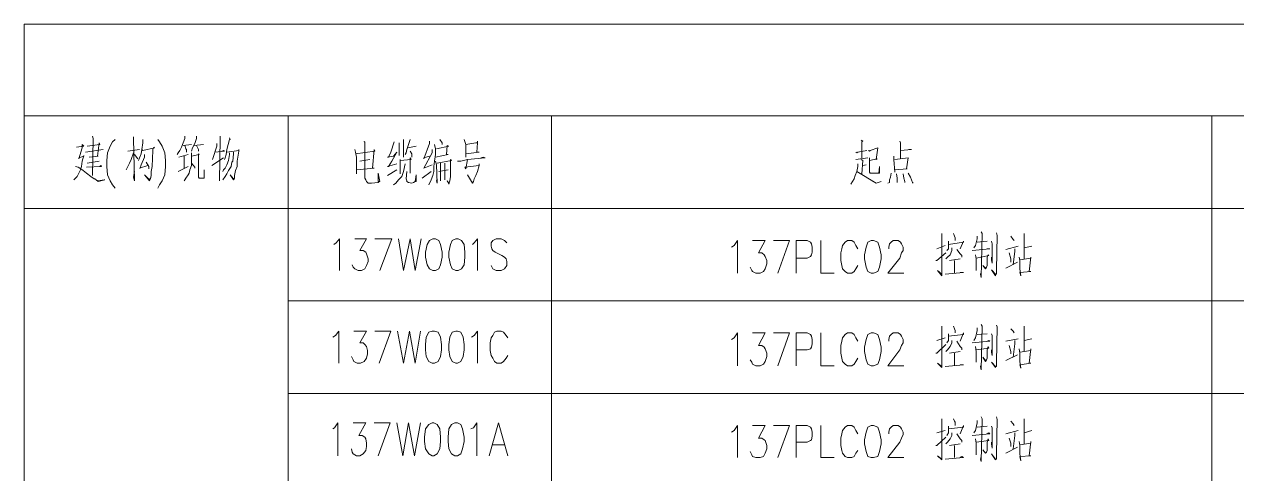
# Model space of a CAD drawing. Header units: millimetres. Extents: x 201 to 11482, y -7821 to 251.
# Drawn here: x 3233.6 to 3325.2, y -5500.9 to -5467 of the extents above; entities that cross this region are included whole.
import ezdxf

# ---------------------------------------------------------------- set-up
doc = ezdxf.new("R2010")
doc.units = ezdxf.units.MM

msp = doc.modelspace()

# ---------------------------------------------------------------- linework, layer by layer
at = {"color": 0, "lineweight": 18}
for points in [[(3542.416, -5473.913), (3542.416, -5466.991), (3233.615, -5466.991), (3233.615, -5473.913), (3542.416, -5473.913)], [(3233.615, -5473.913), (3233.615, -5480.898), (3253.554, -5480.898), (3253.554, -5473.913)], [(3253.554, -5480.898), (3273.43, -5480.898), (3273.43, -5473.913)], [(3273.43, -5480.898), (3323.277, -5480.898), (3323.277, -5473.913)], [(3323.277, -5480.898), (3383.031, -5480.898), (3383.031, -5473.913)], [(3238.759, -5475.437), (3238.822, -5475.627), (3238.759, -5478.421), (3238.759, -5478.231), (3238.759, -5477.977)], [(3241.87, -5475.5), (3241.87, -5475.627), (3241.934, -5478.802), (3241.87, -5478.548), (3241.934, -5478.104)], [(3245.744, -5475.437), (3245.744, -5475.627), (3245.49, -5476.262), (3245.363, -5476.516), (3245.236, -5476.707), (3245.172, -5476.834)], [(3246.633, -5475.437), (3246.633, -5475.627), (3246.506, -5476.008), (3246.315, -5476.326), (3246.252, -5476.58)], [(3248.411, -5475.437), (3248.411, -5475.627), (3248.347, -5478.802), (3248.347, -5478.612), (3248.347, -5478.421)], [(3249.109, -5475.564), (3249.173, -5475.691), (3249.109, -5475.691), (3248.919, -5476.453), (3248.855, -5476.834), (3248.792, -5477.088), (3248.728, -5477.215)], [(3237.552, -5476.262), (3238.124, -5476.199), (3237.997, -5476.072), (3237.997, -5476.326), (3237.743, -5477.151), (3237.743, -5477.088), (3238.124, -5476.961), (3238.124, -5476.897), (3237.997, -5477.342), (3237.933, -5477.723), (3237.87, -5477.977), (3237.743, -5478.231), (3237.616, -5478.485), (3237.425, -5478.675), (3237.362, -5478.739)], [(3238.251, -5476.643), (3239.584, -5476.453)], [(3238.378, -5476.199), (3239.33, -5476.072), (3239.267, -5475.945), (3239.14, -5476.961), (3239.203, -5476.961), (3238.505, -5477.024)], [(3240.473, -5475.691), (3240.283, -5475.881), (3240.092, -5476.199), (3239.902, -5476.707), (3239.838, -5477.278), (3239.838, -5477.723), (3239.902, -5478.358), (3240.092, -5478.802), (3240.283, -5479.12), (3240.473, -5479.374)], [(3241.426, -5476.58), (3242.315, -5476.453)], [(3242.569, -5475.691), (3242.569, -5475.945), (3242.505, -5476.453), (3242.442, -5476.77), (3242.315, -5477.088), (3242.251, -5477.278)], [(3242.505, -5476.453), (3242.569, -5476.516), (3243.458, -5476.326), (3243.394, -5476.262), (3243.331, -5476.453), (3243.331, -5476.516), (3243.267, -5477.723), (3243.267, -5477.723), (3243.204, -5478.104), (3243.204, -5478.421), (3243.14, -5478.675), (3243.077, -5478.802), (3242.696, -5478.358), (3243.077, -5478.739), (3243.14, -5478.612)], [(3243.712, -5475.691), (3243.839, -5475.881), (3244.029, -5476.199), (3244.22, -5476.707), (3244.283, -5477.278), (3244.283, -5477.723), (3244.22, -5478.358), (3244.029, -5478.802), (3243.839, -5479.12), (3243.712, -5479.374)], [(3245.617, -5476.135), (3246.252, -5476.072)], [(3245.744, -5476.135), (3245.807, -5476.389), (3245.871, -5476.453), (3245.871, -5476.643)], [(3246.442, -5476.135), (3247.141, -5476.072)], [(3246.633, -5476.135), (3246.76, -5476.453), (3246.76, -5476.58)], [(3248.157, -5476.008), (3248.157, -5476.199), (3248.03, -5476.58), (3247.966, -5476.834), (3247.839, -5477.215)], [(3248.03, -5476.643), (3248.728, -5476.58), (3248.665, -5476.516), (3248.538, -5476.58)], [(3248.919, -5476.643), (3249.808, -5476.516), (3249.808, -5476.453), (3249.808, -5476.58), (3249.681, -5477.342), (3249.681, -5477.723), (3249.554, -5478.04), (3249.49, -5478.421), (3249.49, -5478.612), (3249.427, -5478.739), (3249.173, -5478.358), (3249.427, -5478.675), (3249.49, -5478.612)], [(3258.571, -5476.453), (3258.634, -5476.643), (3258.698, -5477.024), (3258.698, -5477.659), (3258.698, -5477.723), (3258.698, -5478.294), (3258.698, -5477.977), (3260.031, -5477.85), (3259.904, -5477.85), (3260.031, -5476.453), (3260.095, -5476.58), (3258.634, -5476.77)], [(3259.269, -5475.818), (3259.333, -5475.945), (3259.333, -5475.881), (3259.333, -5476.58), (3259.333, -5477.85), (3259.333, -5478.358), (3259.333, -5478.612), (3259.396, -5478.739), (3259.46, -5478.866), (3259.587, -5478.993), (3259.841, -5478.993), (3260.349, -5478.929), (3260.412, -5478.866), (3260.476, -5478.866), (3260.349, -5478.231), (3260.349, -5478.866)], [(3261.555, -5475.881), (3261.301, -5476.643), (3261.111, -5477.024), (3261.047, -5477.024), (3261.492, -5476.961), (3261.746, -5476.643), (3261.365, -5477.342), (3261.111, -5477.723), (3261.047, -5477.723), (3261.746, -5477.532)], [(3261.936, -5475.945), (3261.936, -5476.897)], [(3262.254, -5475.691), (3262.254, -5477.024)], [(3262.762, -5475.691), (3262.635, -5476.072), (3262.508, -5476.453), (3262.444, -5476.707), (3262.381, -5476.834)], [(3262.571, -5476.326), (3263.206, -5476.199)], [(3262.762, -5476.58), (3262.889, -5476.77), (3262.889, -5477.024)], [(3264.222, -5475.818), (3264.222, -5476.008), (3263.778, -5477.151), (3263.778, -5477.088), (3264.222, -5476.961)], [(3264.413, -5476.453), (3264.413, -5476.707), (3263.778, -5477.85), (3263.778, -5477.85), (3264.413, -5477.596)], [(3264.603, -5476.072), (3264.667, -5476.389), (3264.667, -5476.834), (3264.603, -5477.342), (3264.54, -5477.723), (3264.54, -5478.104), (3264.476, -5478.421), (3264.349, -5478.739), (3264.159, -5479.12)], [(3264.73, -5476.389), (3265.683, -5476.199), (3265.556, -5476.135), (3265.492, -5476.834), (3265.619, -5476.834), (3264.667, -5477.024)], [(3264.984, -5475.691), (3265.175, -5475.945), (3265.175, -5476.072)], [(3266.826, -5475.691), (3266.953, -5476.072), (3266.953, -5477.024), (3266.953, -5476.77), (3267.969, -5476.643), (3267.778, -5476.643), (3267.842, -5475.945), (3267.842, -5475.818), (3267.842, -5475.945), (3267.715, -5475.945), (3266.953, -5476.072)], [(3296.417, -5476.643), (3296.48, -5476.707), (3296.544, -5476.643), (3297.242, -5476.516)], [(3296.798, -5475.754), (3296.925, -5475.818), (3296.861, -5475.881), (3296.861, -5477.088)], [(3297.369, -5476.516), (3297.433, -5476.58), (3297.496, -5476.516), (3298.068, -5476.326), (3298.068, -5476.326), (3297.941, -5477.215), (3298.004, -5477.151), (3297.433, -5477.278), (3297.433, -5477.088), (3297.433, -5477.532), (3297.433, -5477.786), (3297.433, -5477.977), (3297.433, -5478.104), (3297.433, -5478.167), (3297.496, -5478.231), (3297.56, -5478.231), (3297.75, -5478.231), (3298.068, -5478.231), (3298.131, -5478.231), (3298.195, -5478.231), (3298.195, -5477.723), (3298.131, -5478.231)], [(3299.719, -5475.818), (3299.782, -5475.945), (3299.782, -5477.151)], [(3299.782, -5476.516), (3300.608, -5476.453), (3300.544, -5476.453), (3300.417, -5476.453)], [(3238.378, -5477.469), (3239.267, -5477.342)], [(3241.87, -5476.707), (3241.68, -5477.215), (3241.553, -5477.469), (3241.426, -5477.723), (3241.299, -5477.977)], [(3241.934, -5476.834), (3242.188, -5477.151)], [(3242.696, -5476.834), (3242.696, -5477.024), (3242.442, -5477.596), (3242.378, -5477.85), (3242.315, -5477.85), (3242.95, -5477.659)], [(3242.823, -5477.405), (3243.013, -5477.723), (3243.013, -5477.913)], [(3245.299, -5477.024), (3245.998, -5476.834)], [(3246.252, -5476.707), (3246.252, -5476.961), (3246.252, -5477.342), (3246.252, -5477.659), (3246.125, -5477.977), (3246.061, -5478.231), (3245.998, -5478.358), (3245.807, -5478.612), (3245.744, -5478.739), (3245.68, -5478.802)], [(3245.68, -5476.961), (3245.68, -5477.85)], [(3246.252, -5476.961), (3246.823, -5476.834), (3246.76, -5476.77), (3246.76, -5476.961), (3246.76, -5478.231), (3246.76, -5478.421), (3246.76, -5478.548), (3246.823, -5478.612), (3246.887, -5478.612), (3247.204, -5478.612), (3247.204, -5478.548), (3247.204, -5477.977), (3247.204, -5478.548)], [(3246.252, -5477.469), (3246.506, -5477.786), (3246.506, -5477.85)], [(3247.776, -5477.659), (3248.665, -5477.088)], [(3249.427, -5476.643), (3249.427, -5476.77), (3249.363, -5477.342), (3249.3, -5477.405), (3249.236, -5477.723), (3249.046, -5478.04), (3248.919, -5478.294), (3248.792, -5478.485), (3248.601, -5478.739)], [(3249.109, -5476.707), (3249.109, -5476.834), (3249.046, -5477.278), (3248.919, -5477.596), (3248.792, -5477.85), (3248.665, -5477.977), (3248.601, -5478.104)], [(3258.952, -5477.342), (3259.714, -5477.215)], [(3262, -5477.278), (3262.825, -5477.215), (3262.762, -5477.088), (3262.762, -5478.231)], [(3262, -5477.215), (3262, -5477.342), (3262, -5477.913), (3262, -5477.977), (3262, -5478.294)], [(3264.667, -5477.342), (3264.73, -5477.596), (3264.73, -5477.596), (3264.794, -5478.993), (3264.73, -5478.802), (3264.794, -5478.675)], [(3264.794, -5477.469), (3265.873, -5477.278), (3265.81, -5477.215), (3265.81, -5477.342), (3265.81, -5478.04), (3265.81, -5478.485), (3265.746, -5478.802), (3265.683, -5479.056), (3265.556, -5478.802), (3265.683, -5478.993)], [(3265.048, -5477.469), (3265.048, -5478.802)], [(3265.365, -5477.469), (3265.365, -5478.739)], [(3266.318, -5477.342), (3266.572, -5477.342), (3267.08, -5477.215), (3268.413, -5477.088), (3268.286, -5477.024), (3268.096, -5477.088)], [(3267.08, -5477.215), (3266.953, -5477.913), (3266.889, -5477.786), (3267.969, -5477.659), (3267.969, -5477.532), (3267.969, -5477.659), (3267.842, -5478.104), (3267.715, -5478.421), (3267.588, -5478.675), (3267.524, -5478.866), (3267.461, -5478.993), (3267.461, -5478.993), (3267.08, -5478.358), (3267.461, -5478.993)], [(3296.417, -5477.215), (3297.306, -5477.088)], [(3296.798, -5477.215), (3296.925, -5477.278), (3296.861, -5478.294)], [(3299.274, -5476.961), (3299.274, -5476.961), (3299.274, -5477.215), (3299.338, -5478.167), (3299.338, -5477.977), (3300.29, -5477.913), (3300.227, -5477.913), (3300.354, -5477.088), (3300.354, -5477.088), (3299.338, -5477.215)], [(3237.489, -5477.723), (3237.679, -5477.786), (3237.806, -5477.85), (3238.06, -5478.04), (3238.314, -5478.231), (3238.632, -5478.485), (3238.886, -5478.675), (3238.949, -5478.675), (3239.203, -5478.866), (3239.711, -5478.739), (3239.648, -5478.739), (3239.203, -5478.802), (3239.013, -5478.739)], [(3238.314, -5477.786), (3239.457, -5477.723), (3239.394, -5477.659), (3239.33, -5477.723)], [(3245.236, -5478.104), (3245.998, -5477.723)], [(3261.047, -5478.421), (3261.746, -5477.977)], [(3262.381, -5477.532), (3262.254, -5478.104), (3262.127, -5478.485), (3261.873, -5478.739), (3261.682, -5478.993), (3261.492, -5479.12)], [(3262.508, -5478.104), (3262.444, -5478.675), (3262.508, -5478.802), (3262.508, -5478.866), (3262.635, -5478.929), (3262.889, -5478.993), (3263.016, -5478.929), (3263.143, -5478.866), (3263.206, -5478.866), (3263.206, -5478.358), (3263.143, -5478.866)], [(3264.349, -5478.104), (3263.651, -5478.612)], [(3264.921, -5478.104), (3265.619, -5477.977)], [(3296.544, -5477.532), (3296.544, -5477.723), (3296.48, -5478.104), (3296.353, -5478.421), (3296.29, -5478.675), (3296.163, -5478.866), (3296.036, -5479.056)], [(3296.48, -5478.104), (3297.941, -5478.993), (3298.322, -5478.866), (3297.941, -5478.993), (3297.687, -5478.866)], [(3296.925, -5477.659), (3297.179, -5477.596)], [(3299.084, -5478.231), (3299.02, -5478.548), (3298.957, -5478.739), (3298.957, -5478.929), (3298.83, -5478.993)], [(3299.465, -5478.294), (3299.528, -5478.612), (3299.528, -5478.802), (3299.528, -5478.929)], [(3299.973, -5478.294), (3300.036, -5478.612), (3300.1, -5478.866), (3300.1, -5478.929)], [(3300.354, -5478.231), (3300.544, -5478.548), (3300.608, -5478.739), (3300.671, -5478.929), (3300.735, -5478.993)], [(3233.615, -5480.898), (3233.615, -5487.883)], [(3253.554, -5480.898), (3253.554, -5487.883), (3273.43, -5487.883), (3273.43, -5480.898)], [(3273.43, -5487.883), (3323.277, -5487.883), (3323.277, -5480.898)], [(3323.277, -5487.883), (3383.031, -5487.883), (3383.031, -5480.898)], [(3302.894, -5482.803), (3302.894, -5482.93), (3302.894, -5485.787), (3302.894, -5485.914), (3302.894, -5485.978), (3302.576, -5485.597), (3302.894, -5485.851)], [(3303.783, -5482.803), (3303.846, -5482.993), (3303.91, -5483.12), (3303.91, -5483.184), (3303.91, -5483.311)], [(3305.561, -5482.993), (3305.561, -5483.184), (3305.434, -5483.692), (3305.307, -5483.882)], [(3305.878, -5482.676), (3305.942, -5482.803), (3305.878, -5486.105), (3305.815, -5485.851), (3305.878, -5485.724)], [(3307.021, -5482.739), (3307.085, -5482.93), (3307.021, -5485.533), (3307.021, -5485.724), (3307.021, -5485.851), (3306.958, -5485.851), (3306.958, -5485.978), (3306.64, -5485.533), (3306.958, -5485.851)], [(3308.101, -5482.993), (3308.291, -5483.247), (3308.355, -5483.311)], [(3309.117, -5482.803), (3309.117, -5482.93), (3309.117, -5484.708)], [(3256.983, -5483.628), (3257.174, -5483.501), (3257.428, -5483.184), (3257.428, -5485.597)], [(3258.571, -5483.184), (3259.46, -5483.184), (3258.952, -5484.073), (3259.206, -5484.073), (3259.396, -5484.2), (3259.46, -5484.327), (3259.587, -5484.708), (3259.587, -5484.898), (3259.46, -5485.216), (3259.333, -5485.47), (3259.079, -5485.597), (3258.825, -5485.597), (3258.571, -5485.47), (3258.444, -5485.343), (3258.38, -5485.152)], [(3260.095, -5483.184), (3261.365, -5483.184), (3260.476, -5485.597)], [(3261.873, -5483.184), (3262.254, -5485.597), (3262.762, -5483.184), (3263.143, -5485.597), (3263.587, -5483.184)], [(3264.476, -5483.184), (3264.222, -5483.311), (3264.032, -5483.628), (3263.905, -5484.2), (3263.905, -5484.581), (3264.032, -5485.152), (3264.222, -5485.47), (3264.476, -5485.597), (3264.667, -5485.597), (3264.921, -5485.47), (3265.048, -5485.152), (3265.175, -5484.581), (3265.175, -5484.2), (3265.048, -5483.628), (3264.921, -5483.311), (3264.667, -5483.184), (3264.476, -5483.184)], [(3266.191, -5483.184), (3265.937, -5483.311), (3265.81, -5483.628), (3265.683, -5484.2), (3265.683, -5484.581), (3265.81, -5485.152), (3265.937, -5485.47), (3266.191, -5485.597), (3266.381, -5485.597), (3266.635, -5485.47), (3266.826, -5485.152), (3266.889, -5484.581), (3266.889, -5484.2), (3266.826, -5483.628), (3266.635, -5483.311), (3266.381, -5483.184), (3266.191, -5483.184)], [(3267.461, -5483.628), (3267.588, -5483.501), (3267.842, -5483.184), (3267.842, -5485.597)], [(3270.064, -5483.501), (3269.874, -5483.311), (3269.62, -5483.184), (3269.239, -5483.184), (3268.985, -5483.311), (3268.858, -5483.501), (3268.858, -5483.755), (3268.921, -5483.946), (3268.985, -5484.073), (3269.175, -5484.2), (3269.683, -5484.454), (3269.874, -5484.581), (3270.001, -5484.708), (3270.064, -5484.898), (3270.064, -5485.216), (3269.874, -5485.47), (3269.62, -5485.597), (3269.239, -5485.597), (3268.985, -5485.47), (3268.858, -5485.216)], [(3287.019, -5483.819), (3287.209, -5483.692), (3287.463, -5483.311), (3287.463, -5485.787)], [(3288.606, -5483.311), (3289.559, -5483.311), (3289.051, -5484.263), (3289.305, -5484.263), (3289.495, -5484.39), (3289.559, -5484.517), (3289.686, -5484.835), (3289.686, -5485.089), (3289.559, -5485.47), (3289.432, -5485.66), (3289.178, -5485.787), (3288.86, -5485.787), (3288.606, -5485.66), (3288.543, -5485.597), (3288.416, -5485.343)], [(3290.194, -5483.311), (3291.4, -5483.311), (3290.511, -5485.787)], [(3291.908, -5485.787), (3291.908, -5483.311), (3292.734, -5483.311), (3292.988, -5483.438), (3293.051, -5483.565), (3293.115, -5483.819), (3293.115, -5484.2), (3293.051, -5484.39), (3292.988, -5484.517), (3292.734, -5484.644), (3291.908, -5484.644)], [(3293.75, -5483.311), (3293.75, -5485.787), (3294.766, -5485.787)], [(3296.544, -5483.946), (3296.417, -5483.692), (3296.29, -5483.438), (3296.099, -5483.311), (3295.782, -5483.311), (3295.591, -5483.438), (3295.401, -5483.692), (3295.337, -5483.946), (3295.274, -5484.263), (3295.274, -5484.835), (3295.337, -5485.216), (3295.401, -5485.47), (3295.591, -5485.66), (3295.782, -5485.787), (3296.099, -5485.787), (3296.29, -5485.66), (3296.417, -5485.47), (3296.544, -5485.216)], [(3297.56, -5483.311), (3297.306, -5483.438), (3297.179, -5483.819), (3297.052, -5484.39), (3297.052, -5484.708), (3297.179, -5485.343), (3297.306, -5485.66), (3297.56, -5485.787), (3297.75, -5485.787), (3298.068, -5485.66), (3298.195, -5485.343), (3298.322, -5484.708), (3298.322, -5484.39), (3298.195, -5483.819), (3298.068, -5483.438), (3297.75, -5483.311), (3297.56, -5483.311)], [(3298.893, -5483.946), (3298.893, -5483.819), (3298.957, -5483.565), (3299.084, -5483.438), (3299.211, -5483.311), (3299.592, -5483.311), (3299.782, -5483.438), (3299.846, -5483.565), (3299.973, -5483.819), (3299.973, -5484.073), (3299.846, -5484.263), (3299.719, -5484.644), (3298.83, -5485.787), (3300.036, -5485.787)], [(3302.513, -5483.946), (3303.148, -5483.692)], [(3303.656, -5483.882), (3303.656, -5484.073), (3303.529, -5484.39), (3303.338, -5484.581), (3303.211, -5484.708)], [(3303.402, -5483.374), (3303.402, -5483.628), (3303.402, -5483.755), (3303.402, -5483.946), (3303.275, -5484.073)], [(3303.402, -5483.628), (3304.545, -5483.438), (3304.545, -5483.374), (3304.291, -5483.946)], [(3305.561, -5483.438), (3306.323, -5483.374)], [(3306.64, -5483.374), (3306.704, -5483.565), (3306.704, -5485.025), (3306.64, -5484.771), (3306.64, -5484.581)], [(3307.72, -5484.009), (3308.672, -5483.755)], [(3309.117, -5483.882), (3309.688, -5483.755)], [(3302.449, -5484.835), (3302.513, -5484.835), (3303.211, -5484.263)], [(3303.465, -5484.835), (3304.291, -5484.708)], [(3304.037, -5484.009), (3304.037, -5484.009), (3304.291, -5484.327), (3304.418, -5484.454), (3304.418, -5484.581)], [(3305.18, -5484.073), (3306.513, -5483.946), (3306.45, -5483.946), (3306.323, -5483.946)], [(3305.434, -5484.39), (3305.497, -5484.708), (3305.497, -5484.708), (3305.497, -5485.597), (3305.497, -5485.406), (3305.497, -5485.279)], [(3305.497, -5484.644), (3306.45, -5484.454), (3306.386, -5484.39), (3306.323, -5484.581), (3306.323, -5484.962), (3306.323, -5485.216), (3306.259, -5485.343), (3306.196, -5485.47), (3306.005, -5485.216), (3306.196, -5485.406)], [(3307.974, -5484.263), (3308.101, -5484.708), (3308.101, -5484.962)], [(3308.418, -5483.946), (3308.418, -5484.136), (3308.291, -5485.152)], [(3308.736, -5484.581), (3308.799, -5484.835), (3308.799, -5485.47), (3308.863, -5485.978), (3308.799, -5485.724), (3309.625, -5485.66), (3309.498, -5485.66), (3309.625, -5484.581), (3309.625, -5484.644), (3308.799, -5484.771)], [(3303.148, -5485.851), (3304.545, -5485.724), (3304.418, -5485.724), (3304.291, -5485.724)], [(3303.846, -5484.835), (3303.846, -5485.787)], [(3307.72, -5485.406), (3308.609, -5484.962)], [(3233.615, -5487.883), (3233.615, -5494.868)], [(3253.554, -5487.883), (3253.554, -5494.868), (3273.43, -5494.868), (3273.43, -5487.883)], [(3323.277, -5487.883), (3323.277, -5494.868), (3383.031, -5494.868), (3383.031, -5487.883)], [(3256.92, -5490.613), (3257.11, -5490.486), (3257.364, -5490.169), (3257.364, -5492.582)], [(3258.507, -5490.169), (3259.46, -5490.169), (3258.952, -5491.058), (3259.206, -5491.058), (3259.333, -5491.185), (3259.46, -5491.312), (3259.523, -5491.629), (3259.523, -5491.883), (3259.46, -5492.201), (3259.269, -5492.455), (3259.015, -5492.582), (3258.761, -5492.582), (3258.507, -5492.455), (3258.444, -5492.328), (3258.317, -5492.074)], [(3260.095, -5490.169), (3261.301, -5490.169), (3260.412, -5492.582)], [(3261.809, -5490.169), (3262.254, -5492.582), (3262.698, -5490.169), (3263.143, -5492.582), (3263.524, -5490.169)], [(3264.413, -5490.169), (3264.159, -5490.232), (3263.968, -5490.613), (3263.905, -5491.185), (3263.905, -5491.566), (3263.968, -5492.074), (3264.159, -5492.455), (3264.413, -5492.582), (3264.603, -5492.582), (3264.857, -5492.455), (3265.048, -5492.074), (3265.111, -5491.566), (3265.111, -5491.185), (3265.048, -5490.613), (3264.857, -5490.232), (3264.603, -5490.169), (3264.413, -5490.169)], [(3266.191, -5490.169), (3265.937, -5490.232), (3265.746, -5490.613), (3265.683, -5491.185), (3265.683, -5491.566), (3265.746, -5492.074), (3265.937, -5492.455), (3266.191, -5492.582), (3266.318, -5492.582), (3266.572, -5492.455), (3266.762, -5492.074), (3266.826, -5491.566), (3266.826, -5491.185), (3266.762, -5490.613), (3266.572, -5490.232), (3266.318, -5490.169), (3266.191, -5490.169)], [(3267.397, -5490.613), (3267.588, -5490.486), (3267.842, -5490.169), (3267.842, -5492.582)], [(3270.128, -5490.677), (3270.001, -5490.486), (3269.81, -5490.232), (3269.62, -5490.169), (3269.302, -5490.169), (3269.112, -5490.232), (3268.985, -5490.486), (3268.858, -5490.677), (3268.794, -5491.058), (3268.794, -5491.629), (3268.858, -5492.01), (3268.985, -5492.201), (3269.112, -5492.455), (3269.302, -5492.582), (3269.62, -5492.582), (3269.81, -5492.455), (3270.001, -5492.201), (3270.128, -5492.01)], [(3287.019, -5490.804), (3287.209, -5490.677), (3287.463, -5490.296), (3287.463, -5492.772)], [(3288.606, -5490.296), (3289.559, -5490.296), (3289.051, -5491.248), (3289.305, -5491.248), (3289.495, -5491.375), (3289.559, -5491.502), (3289.686, -5491.82), (3289.686, -5492.074), (3289.559, -5492.455), (3289.432, -5492.645), (3289.178, -5492.772), (3288.86, -5492.772), (3288.606, -5492.645), (3288.543, -5492.518), (3288.416, -5492.328)], [(3290.194, -5490.296), (3291.4, -5490.296), (3290.511, -5492.772)], [(3291.908, -5492.772), (3291.908, -5490.296), (3292.734, -5490.296), (3292.988, -5490.423), (3293.051, -5490.55), (3293.115, -5490.804), (3293.115, -5491.121), (3293.051, -5491.375), (3292.988, -5491.502), (3292.734, -5491.566), (3291.908, -5491.566)], [(3293.75, -5490.296), (3293.75, -5492.772), (3294.766, -5492.772)], [(3296.544, -5490.931), (3296.417, -5490.677), (3296.29, -5490.423), (3296.099, -5490.296), (3295.782, -5490.296), (3295.591, -5490.423), (3295.401, -5490.677), (3295.337, -5490.931), (3295.274, -5491.248), (3295.274, -5491.82), (3295.337, -5492.201), (3295.401, -5492.455), (3295.591, -5492.645), (3295.782, -5492.772), (3296.099, -5492.772), (3296.29, -5492.645), (3296.417, -5492.455), (3296.544, -5492.201)], [(3297.56, -5490.296), (3297.306, -5490.423), (3297.179, -5490.804), (3297.052, -5491.375), (3297.052, -5491.693), (3297.179, -5492.328), (3297.306, -5492.645), (3297.56, -5492.772), (3297.75, -5492.772), (3298.068, -5492.645), (3298.195, -5492.328), (3298.322, -5491.693), (3298.322, -5491.375), (3298.195, -5490.804), (3298.068, -5490.423), (3297.75, -5490.296), (3297.56, -5490.296)], [(3298.893, -5490.931), (3298.893, -5490.804), (3298.957, -5490.55), (3299.084, -5490.423), (3299.211, -5490.296), (3299.592, -5490.296), (3299.782, -5490.423), (3299.846, -5490.55), (3299.973, -5490.804), (3299.973, -5491.058), (3299.846, -5491.248), (3299.719, -5491.566), (3298.83, -5492.772), (3300.036, -5492.772)], [(3302.894, -5489.788), (3302.894, -5489.915), (3302.894, -5492.772), (3302.894, -5492.899), (3302.576, -5492.582), (3302.894, -5492.836)], [(3303.402, -5490.55), (3304.545, -5490.423), (3304.545, -5490.296), (3304.291, -5490.931)], [(3303.783, -5489.788), (3303.846, -5489.978), (3303.91, -5490.105), (3303.91, -5490.169), (3303.91, -5490.296)], [(3305.561, -5489.915), (3305.561, -5490.105), (3305.434, -5490.677), (3305.307, -5490.867)], [(3305.878, -5489.661), (3305.942, -5489.788), (3305.878, -5493.09), (3305.815, -5492.836), (3305.878, -5492.709)], [(3307.021, -5489.724), (3307.085, -5489.851), (3307.021, -5492.518), (3307.021, -5492.709), (3307.021, -5492.836), (3306.958, -5492.836), (3306.958, -5492.899), (3306.64, -5492.518), (3306.958, -5492.836)], [(3308.101, -5489.978), (3308.291, -5490.169), (3308.355, -5490.296)], [(3309.117, -5489.788), (3309.117, -5489.915), (3309.117, -5491.693)], [(3302.449, -5491.82), (3302.513, -5491.82), (3303.211, -5491.185)], [(3302.513, -5490.867), (3303.148, -5490.677)], [(3303.656, -5490.867), (3303.656, -5491.058), (3303.529, -5491.312), (3303.338, -5491.566), (3303.211, -5491.693)], [(3303.402, -5490.359), (3303.402, -5490.55), (3303.402, -5490.74), (3303.402, -5490.867), (3303.275, -5491.058)], [(3304.037, -5490.931), (3304.037, -5490.931), (3304.291, -5491.312), (3304.418, -5491.439), (3304.418, -5491.566)], [(3305.18, -5491.058), (3306.513, -5490.931), (3306.45, -5490.867), (3306.323, -5490.931)], [(3305.561, -5490.423), (3306.323, -5490.359)], [(3306.64, -5490.359), (3306.704, -5490.486), (3306.704, -5492.01), (3306.64, -5491.756), (3306.64, -5491.566)], [(3307.72, -5490.931), (3308.672, -5490.74)], [(3308.418, -5490.867), (3308.418, -5491.121), (3308.291, -5492.137)], [(3309.117, -5490.867), (3309.688, -5490.74)], [(3303.465, -5491.82), (3304.291, -5491.693)], [(3303.846, -5491.82), (3303.846, -5492.772)], [(3305.434, -5491.312), (3305.497, -5491.693), (3305.497, -5491.693), (3305.497, -5492.518), (3305.497, -5492.328), (3305.497, -5492.201)], [(3305.497, -5491.566), (3306.45, -5491.439), (3306.386, -5491.312), (3306.323, -5491.566), (3306.323, -5491.947), (3306.323, -5492.201), (3306.259, -5492.328), (3306.196, -5492.455), (3306.005, -5492.137), (3306.196, -5492.391)], [(3307.72, -5492.391), (3308.609, -5491.947)], [(3307.974, -5491.248), (3308.101, -5491.693), (3308.101, -5491.883)], [(3308.736, -5491.502), (3308.799, -5491.82), (3308.799, -5492.455), (3308.863, -5492.963), (3308.799, -5492.709), (3309.625, -5492.582), (3309.498, -5492.582), (3309.625, -5491.502), (3309.625, -5491.629), (3308.799, -5491.756)], [(3303.148, -5492.836), (3304.545, -5492.709), (3304.418, -5492.709), (3304.291, -5492.709)], [(3233.615, -5494.868), (3233.615, -5501.853)], [(3253.554, -5494.868), (3253.554, -5501.853), (3273.43, -5501.853), (3273.43, -5494.868)], [(3273.43, -5494.868), (3323.277, -5494.868)], [(3323.277, -5494.868), (3323.277, -5501.853), (3383.031, -5501.853), (3383.031, -5494.868)], [(3305.878, -5496.646), (3305.942, -5496.773), (3305.878, -5500.011), (3305.815, -5499.821), (3305.878, -5499.63)], [(3307.021, -5496.646), (3307.085, -5496.836), (3307.021, -5499.44), (3307.021, -5499.63), (3307.021, -5499.821), (3306.958, -5499.821), (3306.958, -5499.884), (3306.64, -5499.44), (3306.958, -5499.821)], [(3256.92, -5497.535), (3257.047, -5497.471), (3257.301, -5497.09), (3257.301, -5499.567)], [(3258.444, -5497.09), (3259.396, -5497.09), (3258.888, -5498.043), (3259.142, -5498.043), (3259.333, -5498.17), (3259.396, -5498.297), (3259.46, -5498.614), (3259.46, -5498.868), (3259.396, -5499.186), (3259.206, -5499.44), (3258.952, -5499.567), (3258.698, -5499.567), (3258.444, -5499.44), (3258.38, -5499.313), (3258.317, -5499.059)], [(3260.031, -5497.09), (3261.238, -5497.09), (3260.349, -5499.567)], [(3261.746, -5497.09), (3262.19, -5499.567), (3262.635, -5497.09), (3263.079, -5499.567), (3263.524, -5497.09)], [(3264.413, -5497.09), (3264.159, -5497.217), (3263.905, -5497.535), (3263.841, -5498.17), (3263.841, -5498.487), (3263.905, -5499.059), (3264.159, -5499.44), (3264.413, -5499.567), (3264.54, -5499.567), (3264.794, -5499.44), (3264.984, -5499.059), (3265.048, -5498.487), (3265.048, -5498.17), (3264.984, -5497.535), (3264.794, -5497.217), (3264.54, -5497.09), (3264.413, -5497.09)], [(3266.127, -5497.09), (3265.873, -5497.217), (3265.683, -5497.535), (3265.619, -5498.17), (3265.619, -5498.487), (3265.683, -5499.059), (3265.873, -5499.44), (3266.127, -5499.567), (3266.318, -5499.567), (3266.572, -5499.44), (3266.699, -5499.059), (3266.826, -5498.487), (3266.826, -5498.17), (3266.699, -5497.535), (3266.572, -5497.217), (3266.318, -5497.09), (3266.127, -5497.09)], [(3267.334, -5497.535), (3267.524, -5497.471), (3267.778, -5497.09), (3267.778, -5499.567)], [(3268.731, -5499.567), (3269.429, -5497.09), (3270.128, -5499.567)], [(3287.019, -5497.789), (3287.209, -5497.662), (3287.463, -5497.281), (3287.463, -5499.694)], [(3288.606, -5497.281), (3289.559, -5497.281), (3289.051, -5498.233), (3289.305, -5498.233), (3289.495, -5498.36), (3289.559, -5498.424), (3289.686, -5498.805), (3289.686, -5499.059), (3289.559, -5499.376), (3289.432, -5499.63), (3289.178, -5499.694), (3288.86, -5499.694), (3288.606, -5499.63), (3288.543, -5499.503), (3288.416, -5499.249)], [(3290.194, -5497.281), (3291.4, -5497.281), (3290.511, -5499.694)], [(3291.908, -5499.694), (3291.908, -5497.281), (3292.734, -5497.281), (3292.988, -5497.408), (3293.051, -5497.535), (3293.115, -5497.789), (3293.115, -5498.106), (3293.051, -5498.36), (3292.988, -5498.424), (3292.734, -5498.551), (3291.908, -5498.551)], [(3293.75, -5497.281), (3293.75, -5499.694), (3294.766, -5499.694)], [(3296.544, -5497.916), (3296.417, -5497.662), (3296.29, -5497.408), (3296.099, -5497.281), (3295.782, -5497.281), (3295.591, -5497.408), (3295.401, -5497.662), (3295.337, -5497.916), (3295.274, -5498.233), (3295.274, -5498.805), (3295.337, -5499.186), (3295.401, -5499.376), (3295.591, -5499.63), (3295.782, -5499.694), (3296.099, -5499.694), (3296.29, -5499.63), (3296.417, -5499.376), (3296.544, -5499.186)], [(3297.56, -5497.281), (3297.306, -5497.408), (3297.179, -5497.789), (3297.052, -5498.36), (3297.052, -5498.678), (3297.179, -5499.249), (3297.306, -5499.63), (3297.56, -5499.694), (3297.75, -5499.694), (3298.068, -5499.63), (3298.195, -5499.249), (3298.322, -5498.678), (3298.322, -5498.36), (3298.195, -5497.789), (3298.068, -5497.408), (3297.75, -5497.281), (3297.56, -5497.281)], [(3298.893, -5497.916), (3298.893, -5497.789), (3298.957, -5497.535), (3299.084, -5497.408), (3299.211, -5497.281), (3299.592, -5497.281), (3299.782, -5497.408), (3299.846, -5497.535), (3299.973, -5497.789), (3299.973, -5497.979), (3299.846, -5498.233), (3299.719, -5498.551), (3298.83, -5499.694), (3300.036, -5499.694)], [(3302.894, -5496.773), (3302.894, -5496.9), (3302.894, -5499.694), (3302.894, -5499.884), (3302.576, -5499.567), (3302.894, -5499.821)], [(3303.402, -5497.344), (3303.402, -5497.535), (3303.402, -5497.662), (3303.402, -5497.852), (3303.275, -5498.043)], [(3303.402, -5497.535), (3304.545, -5497.408), (3304.545, -5497.281), (3304.291, -5497.916)], [(3303.783, -5496.773), (3303.846, -5496.963), (3303.91, -5497.027), (3303.91, -5497.154), (3303.91, -5497.281)], [(3305.561, -5496.9), (3305.561, -5497.09), (3305.434, -5497.662), (3305.307, -5497.852)], [(3305.561, -5497.408), (3306.323, -5497.344)], [(3306.64, -5497.344), (3306.704, -5497.471), (3306.704, -5498.995), (3306.64, -5498.678), (3306.64, -5498.551)], [(3308.101, -5496.963), (3308.291, -5497.154), (3308.355, -5497.281)], [(3309.117, -5496.773), (3309.117, -5496.9), (3309.117, -5498.678)], [(3302.449, -5498.805), (3302.513, -5498.805), (3303.211, -5498.17)], [(3302.513, -5497.852), (3303.148, -5497.662)], [(3303.656, -5497.852), (3303.656, -5498.043), (3303.529, -5498.297), (3303.338, -5498.551), (3303.211, -5498.678)], [(3304.037, -5497.916), (3304.037, -5497.916), (3304.291, -5498.297), (3304.418, -5498.424), (3304.418, -5498.551)], [(3305.18, -5498.043), (3306.513, -5497.916), (3306.45, -5497.852), (3306.323, -5497.916)], [(3305.434, -5498.297), (3305.497, -5498.614), (3305.497, -5498.678), (3305.497, -5499.503), (3305.497, -5499.313), (3305.497, -5499.186)], [(3305.497, -5498.551), (3306.45, -5498.424), (3306.386, -5498.297), (3306.323, -5498.551), (3306.323, -5498.932), (3306.323, -5499.186), (3306.259, -5499.313), (3306.196, -5499.376), (3306.005, -5499.122), (3306.196, -5499.376)], [(3307.72, -5497.916), (3308.672, -5497.662)], [(3307.974, -5498.233), (3308.101, -5498.614), (3308.101, -5498.868)], [(3308.418, -5497.852), (3308.418, -5498.043), (3308.291, -5499.059)], [(3308.736, -5498.487), (3308.799, -5498.805), (3308.799, -5499.44), (3308.863, -5499.948), (3308.799, -5499.63), (3309.625, -5499.567), (3309.498, -5499.567), (3309.625, -5498.487), (3309.625, -5498.614), (3308.799, -5498.741)], [(3309.117, -5497.852), (3309.688, -5497.662)], [(3268.985, -5498.741), (3269.874, -5498.741)], [(3303.465, -5498.805), (3304.291, -5498.678)], [(3303.846, -5498.805), (3303.846, -5499.694)], [(3307.72, -5499.376), (3308.609, -5498.932)], [(3303.148, -5499.821), (3304.545, -5499.694), (3304.418, -5499.63), (3304.291, -5499.694)]]:
    msp.add_lwpolyline(points, dxfattribs=at)

doc.saveas('drawing.dxf')
